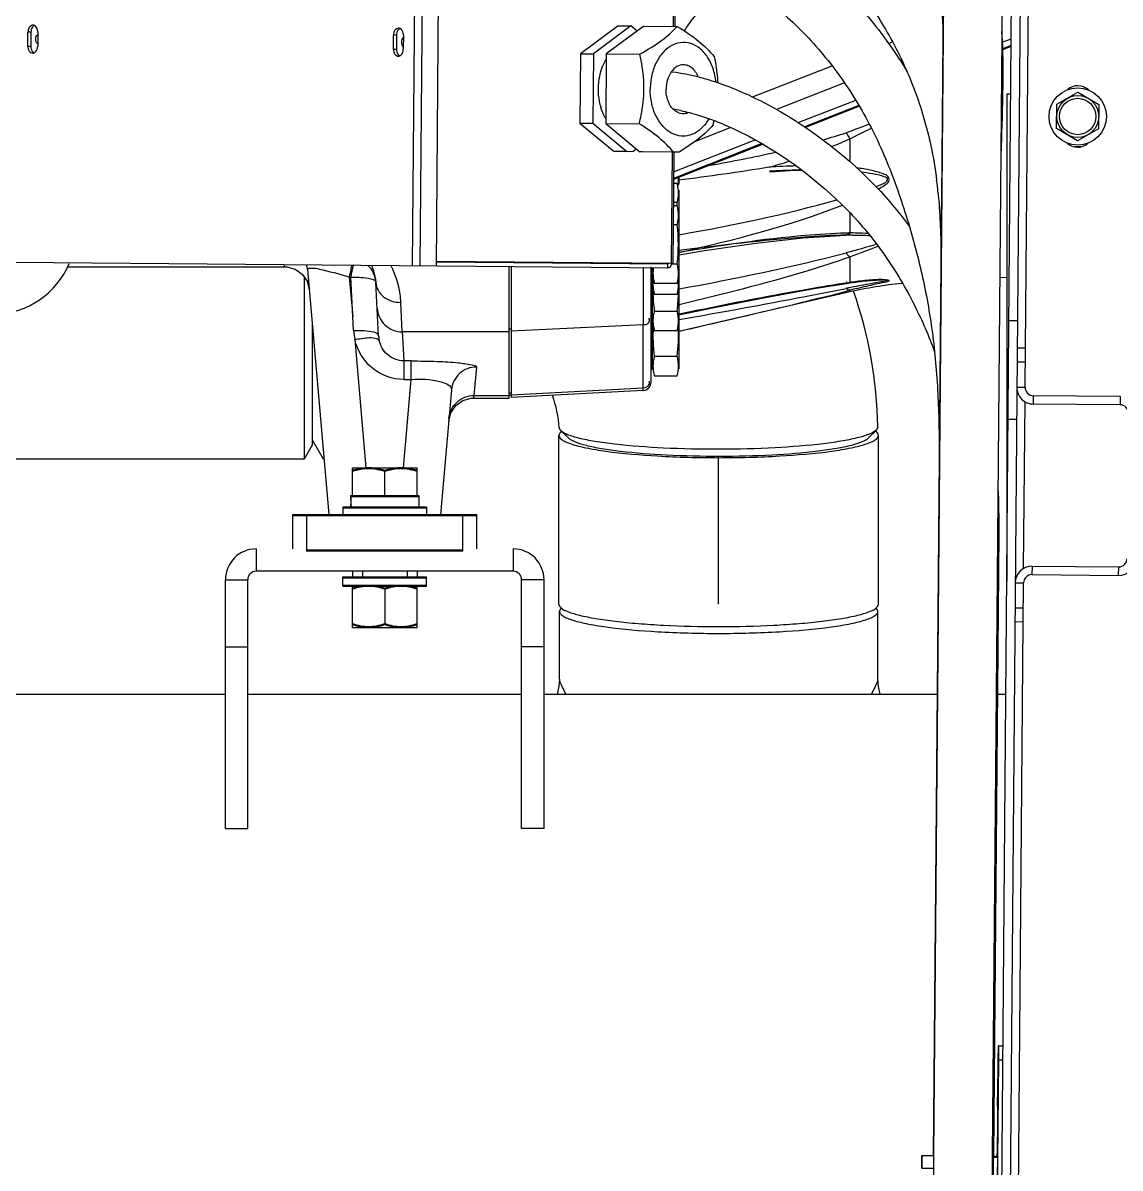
# Model space of a CAD drawing. Header units: millimetres. Extents: x 0 to 10500, y 0 to 7425.
# Drawn here: x 3142.7 to 3535.3, y 5323.4 to 5733 of the extents above; entities that cross this region are included whole.
import ezdxf

# ---------------------------------------------------------------- set-up
doc = ezdxf.new("R2010")
doc.units = ezdxf.units.MM
doc.header["$LTSCALE"] = 577.5
doc.linetypes.add('CENTER', pattern=[0.6, 0.375, -0.075, 0.075, -0.075])
doc.layers.get('0').update_dxf_attribs({"linetype": 'CONTINUOUS'})
for name, color, linetype in [('02___PRT_ALL_AXES', 7, 'CONTINUOUS'), ('AXES', 7, 'CONTINUOUS'), ('CENTER_LINE', 7, 'CONTINUOUS'), ('DTM_AXES', 7, 'CONTINUOUS')]:
    doc.layers.add(name, color=color, linetype=linetype)

msp = doc.modelspace()

# ---------------------------------------------------------------- linework, layer by layer
at = {"color": 3, "linetype": 'Continuous'}
for p, q in [((3489.92, 4949.77), (3499.12, 6051.74)), ((3535.32, 5596.42), (3504.32, 5596.68)), ((3503.84, 5538.68), (3534.84, 5538.42)), ((3215.19, 5444.87), (3215.19, 5533.87)), ((3329.19, 5444.87), (3329.19, 5533.87))]:
    msp.add_line(p, q, dxfattribs=at)
at = {"color": 7, "linetype": 'Continuous'}
for p, q in [((3502.12, 6051.71), (3492.92, 4949.75)), ((3501.37, 5602.7), (3505.12, 6051.69)), ((3285.42, 6047.57), (3282.07, 5646.09)), ((3284.9, 5646.06), (3288.25, 6047.37)), ((3293.84, 6039.32), (3290.55, 5646.01)), ((3472.31, 5761.99), (3468.14, 5277.86)), ((3472.27, 5761.99), (3468.53, 5327.85)), ((3493.27, 5758.02), (3489.14, 5277.68)), ((3375.46, 5736.31), (3375.42, 5731.81)), ((3376.04, 5736.3), (3376, 5731.8)), ((3355.67, 5731.97), (3342.27, 5722.01)), ((3360.27, 5731.94), (3346.87, 5721.98)), ((3364.86, 5731.9), (3351.47, 5721.94)), ((3355.67, 5731.97), (3360.27, 5731.94)), ((3362.47, 5730.12), (3360.27, 5731.94)), ((3364.86, 5731.9), (3376.88, 5731.8)), ((3144.48, 5724.74), (3144.52, 5729.74)), ((3145.58, 5729.73), (3144.52, 5729.74)), ((3145.58, 5729.73), (3145.54, 5724.73)), ((3148.06, 5729.71), (3148.02, 5724.71)), ((3275.29, 5723.65), (3275.33, 5728.64)), ((3276.39, 5728.64), (3275.33, 5728.64)), ((3276.39, 5728.64), (3276.35, 5723.64)), ((3278.87, 5728.62), (3278.83, 5723.62)), ((3471.95, 5727.59), (3468.51, 5327.85)), ((3144.48, 5724.74), (3145.54, 5724.73)), ((3275.29, 5723.65), (3276.35, 5723.64)), ((3342.27, 5722.01), (3342.07, 5697.16)), ((3342.27, 5722.01), (3346.87, 5721.98)), ((3346.87, 5721.98), (3346.66, 5697.12)), ((3351.47, 5721.94), (3351.26, 5697.08)), ((3351.47, 5721.94), (3363.49, 5721.84)), ((3494.79, 5707.67), (3494.79, 5533.38)), ((3494.79, 5707.67), (3496.25, 5707.67)), ((3342.07, 5697.16), (3354.26, 5687.03)), ((3342.07, 5697.16), (3346.66, 5697.12)), ((3346.66, 5697.12), (3358.86, 5686.99)), ((3351.26, 5697.08), (3363.46, 5686.95)), ((3351.26, 5697.08), (3363.28, 5696.98)), ((3355.24, 5686.98), (3354.26, 5687.03)), ((3358.86, 5686.99), (3354.26, 5687.03)), ((3359.84, 5686.94), (3358.86, 5686.99)), ((3360.95, 5686.98), (3359.84, 5686.94)), ((3360.95, 5686.98), (3362.21, 5687.99)), ((3364.44, 5686.9), (3363.46, 5686.95)), ((3375.48, 5686.85), (3363.46, 5686.95)), ((3375.04, 5686.81), (3374.71, 5646.99)), ((3375.63, 5686.81), (3375.3, 5647.08)), ((3376.46, 5686.8), (3375.48, 5686.85)), ((3377.56, 5686.84), (3376.46, 5686.8)), ((3521.25, 5688.67), (3519.01, 5688.67)), ((3523.59, 5689.88), (3523.48, 5689.69)), ((3471.46, 5674.42), (3468.48, 5327.85)), ((3373.51, 5645.32), (3139.95, 5647.27)), ((3374.71, 5646.99), (3290.57, 5647.69)), ((3290.57, 5647.51), (3373.52, 5646.82)), ((3373.51, 5645.32), (3373.52, 5646.82)), ((3471.2, 5646.29), (3468.46, 5327.85)), ((3243.31, 5642.16), (3243.31, 5576.97)), ((3246.19, 5626.12), (3246.19, 5581.97)), ((3498.57, 5626.47), (3495.57, 5626.5)), ((3501.49, 5616.7), (3498.49, 5616.73)), ((3501.45, 5611.7), (3498.45, 5611.73)), ((3498.37, 5602.73), (3501.37, 5602.7)), ((3500.83, 5537.9), (3501.33, 5597.51)), ((3504.32, 5596.68), (3504.35, 5599.68)), ((3535.35, 5599.42), (3504.35, 5599.68)), ((3535.35, 5599.42), (3535.32, 5596.42)), ((3335.23, 5587.08), (3334.61, 5588.18)), ((3448.66, 5588.49), (3448.12, 5587.4)), ((3448.66, 5588.51), (3448.66, 5588.49)), ((3498.28, 5591.12), (3495.28, 5591.14)), ((3250.23, 5576.97), (3246.19, 5583.97)), ((3335.23, 5587.08), (3338.2, 5584.34)), ((3445.15, 5584.43), (3448.12, 5587.4)), ((3246.19, 5581.97), (3243.31, 5576.97)), ((3250.49, 5576.97), (3250.23, 5576.97)), ((3470.56, 5576.93), (3468.42, 5327.85)), ((3259.99, 5563.92), (3284.39, 5563.92)), ((3259.99, 5563.57), (3284.39, 5563.57)), ((3239.19, 5557.17), (3239.19, 5544.87)), ((3239.19, 5557.17), (3305.19, 5557.17)), ((3239.19, 5556.82), (3305.19, 5556.82)), ((3244.19, 5557.17), (3244.19, 5544.12)), ((3300.19, 5544.12), (3300.19, 5557.17)), ((3305.19, 5544.87), (3305.19, 5557.17)), ((3491.92, 5550.63), (3490, 5327.67)), ((3226.19, 5544.87), (3226.19, 5536.87)), ((3300.19, 5544.47), (3244.19, 5544.47)), ((3300.19, 5544.12), (3244.19, 5544.12)), ((3318.19, 5544.87), (3318.19, 5536.87)), ((3503.84, 5538.68), (3503.81, 5535.68)), ((3534.81, 5535.42), (3534.84, 5538.42)), ((3318.19, 5536.87), (3226.19, 5536.87)), ((3503.81, 5535.68), (3534.81, 5535.42)), ((3215.19, 5533.87), (3223.19, 5533.87)), ((3223.19, 5444.87), (3223.19, 5533.87)), ((3321.19, 5444.87), (3321.19, 5533.87)), ((3329.19, 5533.87), (3321.19, 5533.87)), ((3495.92, 4949.72), (3500.79, 5532.7)), ((3497.79, 5532.73), (3500.79, 5532.7)), ((3335.26, 5523.7), (3334.69, 5522.58)), ((3334.69, 5498.32), (3334.69, 5522.58)), ((3335.34, 5523.78), (3335.26, 5523.7)), ((3448.05, 5523.78), (3448.13, 5523.7)), ((3448.69, 5522.58), (3448.13, 5523.7)), ((3448.69, 5498.32), (3448.69, 5522.58)), ((3500.71, 5523.7), (3497.71, 5523.73)), ((3500.67, 5518.7), (3497.67, 5518.73)), ((3215.19, 5509.87), (3223.19, 5509.87)), ((3329.19, 5509.87), (3321.19, 5509.87)), ((3334.69, 5498.31), (3334.5, 5495.6)), ((3448.88, 5495.6), (3448.69, 5498.31)), ((3334.5, 5495.6), (3333.88, 5492.87)), ((3449.51, 5492.87), (3448.88, 5495.6)), ((3215.19, 5444.87), (3223.19, 5444.87)), ((3329.19, 5444.87), (3321.19, 5444.87)), ((3491.68, 5367.16), (3491.63, 5362.16)), ((3491.95, 5367.16), (3491.68, 5367.16)), ((3491.91, 5362.16), (3491.95, 5367.16)), ((3491.95, 5367.16), (3493.41, 5367.15)), ((3490.72, 5222.16), (3491.91, 5362.16)), ((3491.63, 5362.16), (3491.57, 5355.41)), ((3491.91, 5362.16), (3493.36, 5362.15)), ((3491.34, 5328.16), (3491.34, 5327.66))]:
    msp.add_line(p, q, dxfattribs=at)
at = {"color": 6, "linetype": 'Continuous'}
for p, q in [((3493.19, 5726.12), (3496.41, 5727.39)), ((3452.47, 5725.69), (3453.91, 5726.25)), ((3496.39, 5724.99), (3493.26, 5723.76)), ((3496.39, 5724.61), (3493.27, 5723.38)), ((3457.22, 5719.72), (3456.68, 5719.5)), ((3403.85, 5706.53), (3432.25, 5717.72)), ((3436.7, 5711.63), (3412.43, 5702.07)), ((3420.19, 5697.36), (3440.72, 5705.45)), ((3441.88, 5703.52), (3422.46, 5695.87)), ((3442.07, 5703.21), (3422.81, 5695.63)), ((3396.03, 5695.61), (3383.01, 5690.48)), ((3375.57, 5679.79), (3404.7, 5691.26)), ((3438.58, 5691.57), (3438.58, 5683.47)), ((3407.19, 5689.85), (3375.55, 5677.39)), ((3407.58, 5689.62), (3375.55, 5677.01)), ((3377.49, 5677.77), (3377.49, 5675.4)), ((3409.84, 5679.81), (3419.2, 5680.33)), ((3419.2, 5680.33), (3421.43, 5680.39)), ((3375.54, 5675.68), (3376.82, 5675.68)), ((3377.49, 5673.18), (3377.49, 5609.33)), ((3375.47, 5667.68), (3376.82, 5667.68)), ((3376.82, 5668.75), (3375.48, 5668.75)), ((3438.58, 5665.21), (3438.58, 5657.89)), ((3376.82, 5660.75), (3375.41, 5660.75)), ((3377.5, 5657.26), (3378.18, 5657.38)), ((3386.65, 5651.6), (3405.04, 5654.25)), ((3405.04, 5654.25), (3421.94, 5656.17)), ((3421.94, 5656.17), (3437.14, 5657.12)), ((3437.34, 5657.12), (3437.12, 5657.12)), ((3377.49, 5650.06), (3386.65, 5651.6)), ((3438.58, 5649.37), (3438.58, 5640.17)), ((3158.57, 5645.82), (3236.17, 5645.82)), ((3236.16, 5646.47), (3236.22, 5645.82)), ((3236.22, 5645.82), (3237.13, 5645.77)), ((3237.13, 5645.77), (3240.11, 5644.94)), ((3240.11, 5644.94), (3242.63, 5643.14)), ((3316.69, 5598.83), (3316.69, 5645.82)), ((3317.49, 5645.82), (3317.49, 5599.08)), ((3367.49, 5604.55), (3367.49, 5645.82)), ((3367.99, 5609.33), (3367.99, 5645.32)), ((3374.71, 5646.89), (3376.82, 5646.89)), ((3242.63, 5643.14), (3244.39, 5640.6)), ((3244.56, 5644.82), (3252.23, 5557.17)), ((3259.51, 5642.14), (3260.75, 5627.98)), ((3259.51, 5642.14), (3260.01, 5642.06)), ((3260.75, 5627.98), (3260.01, 5642.06)), ((3367.49, 5642.46), (3367.99, 5642.46)), ((3444.74, 5640.79), (3445.49, 5640.86)), ((3445.49, 5640.86), (3446.21, 5640.92)), ((3446.21, 5640.92), (3446.9, 5640.97)), ((3446.9, 5640.97), (3447.56, 5641.02)), ((3447.56, 5641.02), (3448.2, 5641.05)), ((3448.2, 5641.05), (3448.81, 5641.09)), ((3448.81, 5641.09), (3449.4, 5641.11)), ((3449.4, 5641.11), (3449.94, 5641.12)), ((3449.94, 5641.12), (3450.02, 5641.13)), ((3494.79, 5642), (3492.27, 5641.87)), ((3244.39, 5640.6), (3245.19, 5637.61)), ((3270, 5621.15), (3269, 5640.2)), ((3367.49, 5638.46), (3367.99, 5638.46)), ((3368.66, 5639.96), (3376.82, 5639.96)), ((3438.58, 5636.78), (3377.49, 5622.67)), ((3409, 5634.93), (3425.88, 5637.99)), ((3425.88, 5637.99), (3438.11, 5639.98)), ((3438.58, 5640.17), (3438.1, 5640.09)), ((3438.54, 5640.04), (3438.11, 5639.98)), ((3438.54, 5640.04), (3439.52, 5640.18)), ((3438.58, 5637.38), (3438.58, 5636.78)), ((3439.52, 5640.18), (3440.48, 5640.31)), ((3440.48, 5640.31), (3441.4, 5640.42)), ((3441.4, 5640.42), (3442.28, 5640.53)), ((3442.28, 5640.53), (3443.13, 5640.63)), ((3443.13, 5640.63), (3443.95, 5640.71)), ((3443.95, 5640.71), (3444.74, 5640.79)), ((3456.99, 5639.84), (3457.36, 5639.89)), ((3278.47, 5622.53), (3277.99, 5633.06)), ((3368.66, 5635.96), (3376.82, 5635.96)), ((3389.5, 5631.1), (3409, 5634.93)), ((3368.66, 5629.97), (3376.82, 5629.97)), ((3377.49, 5628.61), (3389.5, 5631.1)), ((3378.15, 5628.94), (3377.5, 5628.81)), ((3261.07, 5623.02), (3260.75, 5627.98)), ((3364.65, 5625.06), (3317.49, 5622.78)), ((3364.65, 5601.55), (3364.65, 5625.06)), ((3367.49, 5625.55), (3367.99, 5625.55)), ((3367.49, 5624.09), (3367.85, 5625.5)), ((3367.85, 5625.5), (3367.89, 5625.55)), ((3377.26, 5626.85), (3377.5, 5626.9)), ((3278.47, 5622.53), (3279.01, 5612.11)), ((3316.69, 5622.53), (3278.47, 5622.53)), ((3317.49, 5623.53), (3316.69, 5623.53)), ((3368.66, 5623.05), (3376.82, 5623.05)), ((3377.5, 5622.73), (3378.12, 5622.87)), ((3261.47, 5619.73), (3265.48, 5573.84)), ((3368.66, 5613.76), (3376.82, 5613.76)), ((3279.01, 5612.11), (3279.01, 5605.47)), ((3281.67, 5612.11), (3279.01, 5612.11)), ((3281.67, 5605.47), (3281.67, 5612.11)), ((3305.03, 5609.93), (3304.13, 5599.73)), ((3367.49, 5609.33), (3367.99, 5609.33)), ((3278.9, 5573.84), (3281.67, 5605.47)), ((3279.01, 5605.47), (3281.67, 5605.47)), ((3368.66, 5606.83), (3376.82, 5606.83)), ((3296.06, 5601.75), (3292.16, 5557.17)), ((3316.69, 5600.72), (3317.49, 5600.72)), ((3317.49, 5599.99), (3364.65, 5602.45)), ((3364.65, 5601.55), (3317.49, 5599.08)), ((3295.88, 5593.6), (3297.65, 5596.14)), ((3297.65, 5596.14), (3300.16, 5597.94)), ((3300.16, 5597.94), (3303.15, 5598.77)), ((3303.15, 5598.77), (3304.05, 5598.82)), ((3304.05, 5598.82), (3304.13, 5599.73)), ((3304.08, 5598.82), (3316.69, 5598.82)), ((3304.13, 5599.73), (3316.69, 5599.73)), ((3316.69, 5599.82), (3317.49, 5599.82)), ((3295.09, 5590.6), (3295.88, 5593.6))]:
    msp.add_line(p, q, dxfattribs=at)
at = {"color": 7, "linetype": 'Continuous'}
msp.add_circle((3520.18, 5699.55), 6.5, dxfattribs=at)
for centre, radius, start, end in [((3175.19, 5715.49), 318.18, 2.1497, 2.6078), ((3365.8, 5642.68), 60.24, 78.2215, 80.7761), ((3311.98, 5715.52), 80, 346.2574, 347.4154), ((3354.89, 5605.37), 99.17, 68.5584, 69.1116), ((3963.66, 5670.02), 492.22, 178.8176, 179.4887), ((3302.17, 5655.69), 168.84, 5.7176, 7.1497), ((3290.59, 5585.28), 158.11, 1.1717, 19.1047), ((3291.33, 5585.41), 43.37, 3.6649, 19.4643), ((3504.37, 5602.68), 3, 179.5219, 269.5219), ((3534.86, 5541.42), 6, 269.5219, 359.5219), ((3226.19, 5533.87), 3, 90, 180), ((3318.19, 5533.87), 3, 0, 90), ((3503.79, 5532.68), 3, 89.5219, 179.5219)]:
    msp.add_arc(centre, radius, start, end, dxfattribs=at)
at = {"color": 6, "linetype": 'Continuous'}
for centre, radius, start, end in [((3331.13, 6025.93), 348.76, 286.2847, 287.7295), ((3381.18, 5816.99), 137.93, 291.671, 294.5922), ((3325.62, 5977.52), 307.82, 285.8614, 287.2704), ((3428.55, 5382.72), 299.29, 91.7408, 93.6016), ((3430.98, 5263.74), 416.76, 91.6241, 92.9037), ((3428.72, 5338.39), 342.08, 91.4628, 91.5991), ((3428.13, 5361.59), 318.88, 91.2042, 91.4641), ((3365.46, 5672.21), 11.86, 351.6586, 8.3378), ((3365.76, 5676.35), 11.56, 0.0603, 6.5201), ((3310.61, 5659.87), 66.81, 6.7256, 7.6397), ((3365.46, 5664.21), 11.86, 351.6586, 8.3378), ((3324.88, 5653.82), 52.4, 352.4029, 7.5971), ((3443.84, 5434.82), 223.13, 91.3499, 91.7223), ((3438.82, 5557.64), 100.25, 88.6727, 90.1358), ((3439.33, 5576.13), 81.75, 85.8535, 88.7308), ((3439.61, 5517.72), 139.42, 90.0313, 90.9333), ((3131.69, 5658.71), 30, 272, 337.0579), ((3236.21, 5644.08), 8.38, 5.0429, 16.3952), ((3235.59, 5644.03), 9, 5, 15.4904), ((3343.21, 5627.53), 84.95, 167.2051, 168.2523), ((3260.01, 5639.73), 9, 3, 46.9044), ((3380.03, 5643.43), 11.86, 171.6585, 188.3377), ((3381.3, 5643.23), 13.14, 170.6535, 171.6106), ((3400.78, 5615.55), 143.75, 168.2489, 169.3391), ((3455.26, 5527.18), 114.21, 94.1899, 97.0992), ((3452.93, 5557.47), 83.82, 93.679, 94.1185), ((3453.01, 5555.78), 85.52, 92.5048, 93.6577), ((3412.61, 5636.9), 44.45, 178.9579, 179.9966), ((3332.87, 5636.9), 44.45, 0.002, 1.042), ((3494.18, 5362.64), 281.21, 101.4285, 101.6608), ((3457.23, 5509.97), 131.53, 97.0279, 98.1528), ((3472.33, 5490.62), 150, 95.8001, 103), ((3492.1, 5435.9), 208.46, 104.1047, 104.8744), ((3280.08, 5621.68), 10.1, 183.0031, 192.7046), ((3380.03, 5610.29), 11.86, 171.6585, 188.3377), ((3364.49, 5604.55), 3, 273, 360)]:
    msp.add_arc(centre, radius, start, end, dxfattribs=at)
at = {"color": 3, "linetype": 'Continuous'}
for centre, radius, start, end in [((3504.37, 5602.68), 6, 179.5219, 269.5219), ((3535.3, 5593.42), 3, 359.5219, 89.5219), ((3226.19, 5533.87), 11, 90, 180), ((3318.19, 5533.87), 11, 0, 90), ((3503.79, 5532.68), 6, 89.5219, 179.5219), ((3534.86, 5541.42), 3, 269.5219, 359.5219)]:
    msp.add_arc(centre, radius, start, end, dxfattribs=at)
at = {"color": 7, "linetype": 'Continuous'}
for centre, start_param, end_param in [((3272.19, 5563.92), -4.712389, -4.517123), ((3272.19, 5563.57), -4.712389, -4.533961), ((3272.19, 5559.82), 1.481936, 1.570796)]:
    msp.add_ellipse(centre, major_axis=(0, 21.13), ratio=0.57735, start_param=start_param, end_param=end_param, dxfattribs=at)
for points, knots in [([(3355.15, 5792.98), (3364.6, 5792.9), (3388.67, 5787.94), (3421.71, 5767.13), (3441.35, 5746.35), (3453.17, 5728.77), (3462.19, 5709.42), (3467.35, 5691.86), (3469.17, 5680.88), (3469.7, 5676.7)], [0, 0, 0, 0, 0.232558, 0.465116, 0.581395, 0.697674, 0.813953, 0.930233, 1, 1, 1, 1]), ([(3387.74, 5771.71), (3391.66, 5771.67), (3399.28, 5770.31), (3413.43, 5764.2), (3429.62, 5752.2), (3446.06, 5735), (3455.2, 5722.08), (3459.02, 5715.78)], [0, 0, 0, 0, 0.128624, 0.257249, 0.514498, 0.771747, 1, 1, 1, 1]), ([(3469.41, 5756.65), (3470.26, 5751.01), (3471.24, 5742.41), (3471.82, 5733.78), (3471.97, 5730.9)], [0, 0, 0, 0, 0.666667, 1, 1, 1, 1]), ([(3387.57, 5750.71), (3389.14, 5750.7), (3392.87, 5750.12), (3402.18, 5746.23), (3415.53, 5736.52), (3430.37, 5720.99), (3442.83, 5703.04), (3452.25, 5683.54), (3459.45, 5662.78), (3464.98, 5641.93), (3468.64, 5620.99), (3470.42, 5599.31), (3470.63, 5584.43), (3470.56, 5576.93)], [0, 0, 0, 0, 0.05, 0.1, 0.2, 0.3, 0.4, 0.5, 0.6, 0.7, 0.8, 0.9, 1, 1, 1, 1]), ([(3146.31, 5732.22), (3145.83, 5732.23), (3144.77, 5731.49), (3144.53, 5730.35), (3144.52, 5729.74)], [0, 0, 0, 0, 0.440244, 1, 1, 1, 1]), ([(3148.06, 5729.71), (3148.06, 5729.97), (3147.98, 5730.87), (3147.45, 5731.82), (3146.85, 5732.1)], [0, 0, 0, 0, 0.283473, 1, 1, 1, 1]), ([(3277.12, 5731.13), (3276.64, 5731.13), (3275.58, 5730.4), (3275.34, 5729.26), (3275.33, 5728.64)], [0, 0, 0, 0, 0.440244, 1, 1, 1, 1]), ([(3278.87, 5728.62), (3278.87, 5728.88), (3278.79, 5729.78), (3278.26, 5730.73), (3277.66, 5731.01)], [0, 0, 0, 0, 0.283473, 1, 1, 1, 1]), ([(3363.49, 5721.84), (3366.18, 5723.35), (3370.97, 5726.25), (3375.2, 5729.96), (3376.88, 5731.8)], [0, 0, 0, 0, 0.55347, 1, 1, 1, 1]), ([(3376.88, 5731.8), (3379.55, 5730.15), (3384.31, 5727), (3388.44, 5723.02), (3390.07, 5721.06)], [0, 0, 0, 0, 0.551059, 1, 1, 1, 1]), ([(3493.15, 5727.42), (3493.26, 5724.32), (3493.51, 5713.56), (3493.11, 5698.85), (3492.73, 5687.48), (3492.62, 5683.36)], [0, 0, 0, 0, 0.203914, 0.709542, 1, 1, 1, 1]), ([(3144.48, 5724.74), (3144.48, 5724.12), (3144.7, 5722.98), (3145.75, 5722.23), (3146.23, 5722.22)], [0, 0, 0, 0, 0.559771, 1, 1, 1, 1]), ([(3146.76, 5722.34), (3146.95, 5722.42), (3147.71, 5722.97), (3148.01, 5723.99), (3148.02, 5724.71)], [0, 0, 0, 0, 0.220161, 1, 1, 1, 1]), ([(3275.29, 5723.65), (3275.29, 5723.03), (3275.51, 5721.89), (3276.56, 5721.13), (3277.04, 5721.13)], [0, 0, 0, 0, 0.559771, 1, 1, 1, 1]), ([(3277.57, 5721.24), (3277.76, 5721.33), (3278.52, 5721.88), (3278.82, 5722.9), (3278.83, 5723.62)], [0, 0, 0, 0, 0.220161, 1, 1, 1, 1]), ([(3364.95, 5709.4), (3364.96, 5710.45), (3364.85, 5714.63), (3364.17, 5718.79), (3363.49, 5721.84)], [0, 0, 0, 0, 0.25244, 1, 1, 1, 1]), ([(3390.07, 5721.06), (3390.24, 5720.29), (3390.87, 5717.18), (3391.27, 5714.03), (3391.38, 5711.65)], [0, 0, 0, 0, 0.247897, 1, 1, 1, 1]), ([(3374.79, 5715.58), (3379.17, 5715.06), (3384.97, 5713.77), (3390.9, 5711.82), (3392.2, 5711.37)], [0, 0, 0, 0, 0.781164, 1, 1, 1, 1]), ([(3392.2, 5711.37), (3397.71, 5709.43), (3417.15, 5700.83), (3441.74, 5682.52), (3456.06, 5665.52), (3459.91, 5660.27)], [0, 0, 0, 0, 0.221204, 0.768162, 1, 1, 1, 1]), ([(3363.28, 5696.98), (3363.52, 5697.99), (3364.42, 5702.07), (3364.92, 5706.25), (3364.95, 5709.4)], [0, 0, 0, 0, 0.24753, 1, 1, 1, 1]), ([(3378.1, 5701.66), (3380.15, 5701.23), (3384.12, 5700.21), (3388.29, 5698.78), (3390.25, 5698.03)], [0, 0, 0, 0, 0.535131, 1, 1, 1, 1]), ([(3375.48, 5686.85), (3373.94, 5688.69), (3370.11, 5692.41), (3365.73, 5695.42), (3363.28, 5696.98)], [0, 0, 0, 0, 0.452123, 1, 1, 1, 1]), ([(3389.69, 5696.52), (3388.13, 5694.75), (3384.32, 5691.2), (3379.98, 5688.33), (3377.56, 5686.84)], [0, 0, 0, 0, 0.453074, 1, 1, 1, 1]), ([(3391.14, 5697.68), (3394.93, 5696.19), (3411.23, 5688.68), (3433.78, 5671.9), (3451.6, 5650.13), (3461.73, 5632.96), (3466.9, 5621.03), (3468.98, 5615.36)], [0, 0, 0, 0, 0.113624, 0.477222, 0.659021, 0.84082, 1, 1, 1, 1]), ([(3470.17, 5672.51), (3470.31, 5671.1), (3471.06, 5662.63), (3471.26, 5653.86), (3471.2, 5646.29)], [0, 0, 0, 0, 0.166667, 1, 1, 1, 1]), ([(3374.69, 5646.54), (3374.65, 5646.33), (3374.48, 5645.76), (3373.89, 5645.32), (3373.51, 5645.32)], [0, 0, 0, 0, 0.361599, 1, 1, 1, 1]), ([(3373.66, 5646.88), (3373.65, 5646.86), (3373.6, 5646.83), (3373.55, 5646.82), (3373.52, 5646.82)], [0, 0, 0, 0, 0.524819, 1, 1, 1, 1]), ([(3373.71, 5646.99), (3373.71, 5646.97), (3373.7, 5646.93), (3373.68, 5646.89), (3373.66, 5646.88)], [0, 0, 0, 0, 0.548772, 1, 1, 1, 1]), ([(3374.73, 5646.98), (3374.73, 5646.91), (3374.72, 5646.76), (3374.7, 5646.61), (3374.69, 5646.54)], [0, 0, 0, 0, 0.510055, 1, 1, 1, 1]), ([(3374.71, 5646.99), (3374.79, 5646.99), (3374.93, 5646.99), (3375.08, 5647), (3375.15, 5647.01)], [0, 0, 0, 0, 0.532141, 1, 1, 1, 1]), ([(3375.15, 5647.01), (3375.18, 5647.02), (3375.24, 5647.02), (3375.3, 5647.06), (3375.3, 5647.08)], [0, 0, 0, 0, 0.654163, 1, 1, 1, 1]), ([(3448.12, 5587.4), (3447.5, 5586.78), (3445.39, 5585.74), (3441.4, 5584.53), (3435.82, 5583.4), (3425.84, 5581.98), (3411.05, 5580.84), (3391.94, 5580.34), (3372.79, 5580.75), (3357.92, 5581.83), (3347.83, 5583.18), (3342.16, 5584.27), (3338.08, 5585.45), (3335.9, 5586.47), (3335.23, 5587.08)], [0, 0, 0, 0, 0.023053, 0.05974, 0.109762, 0.171697, 0.323848, 0.497886, 0.672287, 0.825445, 0.888042, 0.938791, 0.976244, 1, 1, 1, 1]), ([(3445.15, 5584.43), (3444.56, 5583.84), (3442.57, 5582.86), (3438.79, 5581.72), (3433.51, 5580.65), (3424.06, 5579.32), (3410.05, 5578.24), (3391.95, 5577.8), (3373.81, 5578.22), (3359.72, 5579.27), (3350.16, 5580.59), (3344.78, 5581.64), (3340.9, 5582.79), (3338.84, 5583.76), (3338.2, 5584.34)], [0, 0, 0, 0, 0.023026, 0.059672, 0.109644, 0.171522, 0.323551, 0.497481, 0.671828, 0.825024, 0.887685, 0.938531, 0.976109, 1, 1, 1, 1]), ([(3334.69, 5522.58), (3334.69, 5521.95), (3335.69, 5520.99), (3337.26, 5520.19), (3340.11, 5519.11), (3344.85, 5517.99), (3355.13, 5516.31), (3370.95, 5515.01), (3391.69, 5514.46), (3412.43, 5515.01), (3428.26, 5516.31), (3438.53, 5517.99), (3443.28, 5519.11), (3446.12, 5520.19), (3447.69, 5520.99), (3448.69, 5521.95), (3448.69, 5522.58)], [0, 0, 0, 0, 0.016206, 0.029494, 0.046776, 0.093298, 0.154751, 0.313489, 0.5, 0.686511, 0.845249, 0.906702, 0.953224, 0.970506, 0.983794, 1, 1, 1, 1]), ([(3334.69, 5498.32), (3334.69, 5497.63), (3335.56, 5495.77), (3336.41, 5494.04), (3337.02, 5492.92)], [0, 0, 0, 0, 0.350357, 1, 1, 1, 1]), ([(3446.36, 5492.92), (3446.98, 5494.04), (3447.82, 5495.77), (3448.69, 5497.63), (3448.69, 5498.32)], [0, 0, 0, 0, 0.649647, 1, 1, 1, 1])]:
    msp.add_open_spline(points, degree=3, knots=knots, dxfattribs=at)
for points in [[(3470.91, 5757.14), (3471.8, 5747.41), (3472.04, 5737.6), (3471.95, 5727.59)], [(3146.11, 5731.49), (3145.76, 5730.99), (3145.59, 5730.34), (3145.58, 5729.73)], [(3146.84, 5732.1), (3146.55, 5731.97), (3146.3, 5731.74), (3146.11, 5731.49)], [(3146.85, 5732.1), (3146.68, 5732.18), (3146.5, 5732.22), (3146.31, 5732.22)], [(3277.65, 5731.01), (3277.36, 5730.88), (3277.11, 5730.65), (3276.92, 5730.4)], [(3277.66, 5731.01), (3277.49, 5731.08), (3277.31, 5731.13), (3277.12, 5731.13)], [(3147.33, 5727.21), (3147.34, 5727.83), (3147.56, 5728.54), (3148.04, 5728.93)], [(3148.01, 5725.49), (3147.54, 5725.89), (3147.33, 5726.59), (3147.33, 5727.21)], [(3276.92, 5730.4), (3276.57, 5729.9), (3276.4, 5729.25), (3276.39, 5728.64)], [(3278.85, 5727.84), (3278.37, 5727.44), (3278.15, 5726.74), (3278.14, 5726.12)], [(3145.54, 5724.73), (3145.54, 5724.11), (3145.69, 5723.46), (3146.05, 5722.95)], [(3146.05, 5722.95), (3146.22, 5722.7), (3146.47, 5722.47), (3146.75, 5722.34)], [(3276.35, 5723.64), (3276.35, 5723.02), (3276.5, 5722.37), (3276.86, 5721.86)], [(3278.14, 5726.12), (3278.14, 5725.5), (3278.35, 5724.8), (3278.82, 5724.39)], [(3146.23, 5722.22), (3146.41, 5722.22), (3146.6, 5722.26), (3146.76, 5722.34)], [(3276.86, 5721.86), (3277.03, 5721.61), (3277.28, 5721.38), (3277.56, 5721.25)], [(3277.04, 5721.13), (3277.22, 5721.13), (3277.41, 5721.17), (3277.57, 5721.24)], [(3491.63, 5566.77), (3491.88, 5561.44), (3491.96, 5556.06), (3491.92, 5550.63)]]:
    msp.add_open_spline(points, degree=3, dxfattribs=at)
at = {"color": 6, "linetype": 'Continuous'}
for points, knots in [([(3379.35, 5730.06), (3380.44, 5731.8), (3385.55, 5738.82), (3392.44, 5744.46), (3398.1, 5747.89)], [0, 0, 0, 0, 0.23668, 1, 1, 1, 1]), ([(3437.34, 5693.74), (3437.62, 5693.19), (3437.94, 5692.54), (3438.37, 5691.93), (3438.46, 5691.85)], [0, 0, 0, 0, 0.839583, 1, 1, 1, 1]), ([(3448.78, 5673.63), (3449.52, 5674.01), (3450.78, 5674.81), (3452.89, 5675.97), (3452.55, 5678.37), (3449.63, 5679.36), (3446.01, 5680.46), (3442.77, 5680.96), (3441.14, 5681.18)], [0, 0, 0, 0, 0.137922, 0.25965, 0.350176, 0.465553, 0.727357, 1, 1, 1, 1]), ([(3442.72, 5679.71), (3444.05, 5679.56), (3446.01, 5679.3), (3448.67, 5678.8), (3450.29, 5678.31), (3452.36, 5677.77), (3451.6, 5675.76), (3449.85, 5675.25), (3448.65, 5674.7), (3448.01, 5674.44)], [0, 0, 0, 0, 0.27016, 0.40126, 0.530598, 0.643339, 0.732757, 0.861731, 1, 1, 1, 1]), ([(3377.19, 5674.65), (3377.23, 5674.93), (3377.3, 5675.5), (3377.32, 5676.08), (3377.32, 5676.37)], [0, 0, 0, 0, 0.501044, 1, 1, 1, 1]), ([(3437.13, 5657.85), (3432.29, 5657.71), (3412.29, 5656.4), (3392.46, 5653.4), (3377.49, 5650.88)], [0, 0, 0, 0, 0.242166, 1, 1, 1, 1]), ([(3438.58, 5657.89), (3438.42, 5657.67), (3438.18, 5657.18), (3437.54, 5657.25), (3437.4, 5657.41)], [0, 0, 0, 0, 0.563628, 1, 1, 1, 1]), ([(3437.12, 5657.12), (3432.22, 5657.03), (3412.28, 5655.85), (3392.44, 5653.51), (3377.5, 5651.57)], [0, 0, 0, 0, 0.245259, 1, 1, 1, 1]), ([(3377.5, 5632.31), (3393, 5636.03), (3413.55, 5641.12), (3433.68, 5647.62), (3438.58, 5649.37)], [0, 0, 0, 0, 0.753855, 1, 1, 1, 1]), ([(3438.58, 5649.37), (3438.24, 5649.59), (3437.77, 5650.06), (3437.49, 5650.64), (3437.4, 5650.84)], [0, 0, 0, 0, 0.64181, 1, 1, 1, 1]), ([(3244.56, 5644.82), (3244.52, 5645.19), (3246.7, 5645.49), (3250.86, 5644.48), (3256.01, 5643.29), (3259.51, 5642.14)], [0, 0, 0, 0, 0.073535, 0.2857, 1, 1, 1, 1]), ([(3267.54, 5646.11), (3267.76, 5645.54), (3268.44, 5643.63), (3268.92, 5641.62), (3269, 5640.2)], [0, 0, 0, 0, 0.300945, 1, 1, 1, 1]), ([(3277.99, 5633.06), (3277.94, 5634.03), (3277.47, 5638.54), (3276.03, 5642.93), (3274.48, 5646.13)], [0, 0, 0, 0, 0.214366, 1, 1, 1, 1]), ([(3364.7, 5645.3), (3364.7, 5642.69), (3364.69, 5635.94), (3364.71, 5629.19), (3364.65, 5625.06)], [0, 0, 0, 0, 0.38765, 1, 1, 1, 1]), ([(3377.32, 5643.43), (3377.32, 5643.72), (3377.3, 5644.29), (3377.23, 5644.86), (3377.19, 5645.15)], [0, 0, 0, 0, 0.498957, 1, 1, 1, 1]), ([(3260.01, 5642.06), (3262.12, 5642.16), (3264.64, 5642.07), (3268.94, 5641.22), (3269, 5640.2)], [0, 0, 0, 0, 0.673529, 1, 1, 1, 1]), ([(3368.3, 5641.15), (3368.25, 5640.86), (3368.19, 5640.29), (3368.17, 5639.72), (3368.17, 5639.43)], [0, 0, 0, 0, 0.501044, 1, 1, 1, 1]), ([(3377.32, 5639.43), (3377.32, 5639.72), (3377.3, 5640.29), (3377.23, 5640.86), (3377.19, 5641.15)], [0, 0, 0, 0, 0.498957, 1, 1, 1, 1]), ([(3450.02, 5641.12), (3450.64, 5641.14), (3451.31, 5641.5), (3452.2, 5640.88), (3450.23, 5640.49), (3448.72, 5640.18), (3443.95, 5639.35), (3440.73, 5638.74), (3438.45, 5638.28)], [0, 0, 0, 0, 0.116662, 0.130297, 0.161804, 0.353473, 0.563409, 1, 1, 1, 1]), ([(3447.86, 5639.64), (3449.49, 5640.02), (3455.48, 5640.96), (3450.42, 5641.26), (3449.27, 5641.21)], [0, 0, 0, 0, 0.592065, 1, 1, 1, 1]), ([(3269, 5640.2), (3269.1, 5638.27), (3271.47, 5634.21), (3275.81, 5633.03), (3277.99, 5633.06)], [0, 0, 0, 0, 0.471032, 1, 1, 1, 1]), ([(3368.17, 5639.43), (3368.17, 5639.14), (3368.19, 5638.57), (3368.25, 5637.99), (3368.3, 5637.71)], [0, 0, 0, 0, 0.498957, 1, 1, 1, 1]), ([(3377.5, 5626.9), (3392.56, 5629.57), (3412.53, 5633.12), (3432.42, 5637.14), (3437.34, 5638.05)], [0, 0, 0, 0, 0.753588, 1, 1, 1, 1]), ([(3378.12, 5622.87), (3383.25, 5624.06), (3403.43, 5628.77), (3423.62, 5633.46), (3438.58, 5637.38)], [0, 0, 0, 0, 0.253725, 1, 1, 1, 1]), ([(3438.1, 5640.09), (3433.24, 5639.35), (3413.17, 5636.06), (3393.23, 5632.08), (3378.15, 5628.94)], [0, 0, 0, 0, 0.242163, 1, 1, 1, 1]), ([(3438.12, 5639.93), (3438, 5639.91), (3437.68, 5639.97), (3437.49, 5640.23), (3437.4, 5640.38)], [0, 0, 0, 0, 0.395572, 1, 1, 1, 1]), ([(3438.58, 5637.38), (3438.39, 5637.37), (3437.84, 5637.43), (3437.54, 5637.94), (3437.4, 5638.23)], [0, 0, 0, 0, 0.368573, 1, 1, 1, 1]), ([(3438.58, 5640.17), (3438.51, 5640.12), (3438.37, 5640.02), (3438.21, 5639.95), (3438.12, 5639.93)], [0, 0, 0, 0, 0.511668, 1, 1, 1, 1]), ([(3269.48, 5631.03), (3269.59, 5628.82), (3271.63, 5624.31), (3276.24, 5622.53), (3278.47, 5622.53)], [0, 0, 0, 0, 0.499232, 1, 1, 1, 1]), ([(3364.65, 5625.06), (3365.33, 5625.09), (3366.85, 5625.2), (3367.09, 5626.98), (3366.73, 5627.44)], [0, 0, 0, 0, 0.540758, 1, 1, 1, 1]), ([(3367.49, 5624.35), (3367.49, 5624.55), (3367.53, 5624.96), (3367.62, 5625.37), (3367.68, 5625.57)], [0, 0, 0, 0, 0.484489, 1, 1, 1, 1]), ([(3368.3, 5628.23), (3368.25, 5627.94), (3368.19, 5627.37), (3368.17, 5626.8), (3368.17, 5626.51)], [0, 0, 0, 0, 0.501044, 1, 1, 1, 1]), ([(3368.17, 5626.51), (3368.17, 5626.22), (3368.19, 5625.65), (3368.25, 5625.08), (3368.3, 5624.79)], [0, 0, 0, 0, 0.498957, 1, 1, 1, 1]), ([(3377.32, 5626.51), (3377.32, 5626.8), (3377.3, 5627.37), (3377.23, 5627.94), (3377.19, 5628.23)], [0, 0, 0, 0, 0.498957, 1, 1, 1, 1]), ([(3261.07, 5623.02), (3263.16, 5623.11), (3265.67, 5623.03), (3269.94, 5622.17), (3270, 5621.15)], [0, 0, 0, 0, 0.673518, 1, 1, 1, 1]), ([(3261.47, 5619.73), (3262.27, 5619.9), (3264.84, 5620.33), (3267.61, 5620.69), (3269.35, 5620.13)], [0, 0, 0, 0, 0.309238, 1, 1, 1, 1]), ([(3279.01, 5605.47), (3274.99, 5605.49), (3266.74, 5608.43), (3262.42, 5615.89), (3261.47, 5619.73)], [0, 0, 0, 0, 0.504335, 1, 1, 1, 1]), ([(3269.35, 5620.13), (3269.56, 5620.06), (3269.91, 5619.92), (3270.18, 5619.61), (3270.23, 5619.46)], [0, 0, 0, 0, 0.583542, 1, 1, 1, 1]), ([(3279.01, 5612.11), (3276.91, 5612.11), (3272.74, 5613.78), (3270.66, 5617.57), (3270.23, 5619.46)], [0, 0, 0, 0, 0.520648, 1, 1, 1, 1]), ([(3281.67, 5612.11), (3284.75, 5612.11), (3290.25, 5611.99), (3297.95, 5611.65), (3301.89, 5610.94), (3304.99, 5610.53), (3305.03, 5609.93)], [0, 0, 0, 0, 0.391121, 0.714896, 0.923866, 1, 1, 1, 1]), ([(3305.03, 5609.93), (3302.85, 5609.94), (3298.35, 5608.25), (3296.25, 5603.91), (3296.06, 5601.75)], [0, 0, 0, 0, 0.500545, 1, 1, 1, 1]), ([(3377.32, 5610.29), (3377.32, 5610.58), (3377.3, 5611.16), (3377.23, 5611.73), (3377.19, 5612.01)], [0, 0, 0, 0, 0.498957, 1, 1, 1, 1]), ([(3281.67, 5605.47), (3285.25, 5605.65), (3289.51, 5605.86), (3296.2, 5603.3), (3296.06, 5601.75)], [0, 0, 0, 0, 0.698137, 1, 1, 1, 1]), ([(3367, 5604.47), (3366.97, 5604.54), (3366.89, 5604.67), (3366.81, 5604.79), (3366.76, 5604.86)], [0, 0, 0, 0, 0.471629, 1, 1, 1, 1]), ([(3295.17, 5591.55), (3295.36, 5593.7), (3297.46, 5598.04), (3301.96, 5599.73), (3304.13, 5599.73)], [0, 0, 0, 0, 0.499252, 1, 1, 1, 1])]:
    msp.add_open_spline(points, degree=3, knots=knots, dxfattribs=at)
for points in [[(3445.63, 5696.8), (3442.89, 5695.71), (3440.11, 5694.73), (3437.34, 5693.74)], [(3438.58, 5691.57), (3441.18, 5692.82), (3443.78, 5694.07), (3446.33, 5695.43)], [(3388.78, 5682.13), (3396.56, 5683.55), (3404.34, 5685.03), (3412.05, 5686.79)], [(3409.75, 5681.42), (3398.99, 5679.55), (3388.14, 5678.18), (3377.31, 5676.73)], [(3377.19, 5673.93), (3377.1, 5674.52), (3376.98, 5675.1), (3376.82, 5675.68)], [(3376.82, 5668.75), (3376.98, 5669.32), (3377.1, 5669.91), (3377.19, 5670.49)], [(3378.18, 5657.38), (3396.94, 5660.71), (3415.66, 5664.49), (3433.96, 5669.79)], [(3377.19, 5665.93), (3377.1, 5666.52), (3376.98, 5667.1), (3376.82, 5667.68)], [(3377.49, 5650.91), (3397.26, 5655.51), (3417.1, 5660.35), (3435.95, 5667.86)], [(3376.82, 5660.75), (3376.98, 5661.32), (3377.1, 5661.91), (3377.19, 5662.49)], [(3448.23, 5653.84), (3444.63, 5652.72), (3440.97, 5651.77), (3437.34, 5650.74)], [(3438.58, 5649.37), (3441.97, 5650.64), (3445.39, 5651.83), (3448.74, 5653.19)], [(3439.53, 5657.14), (3441.63, 5657.14), (3443.72, 5657.1), (3445.81, 5656.97)], [(3377.5, 5637.87), (3397.57, 5641.54), (3417.57, 5645.69), (3437.34, 5650.74)], [(3260.89, 5646.33), (3260.56, 5644.91), (3260.28, 5643.48), (3260.01, 5642.06)], [(3377.19, 5645.15), (3377.1, 5645.74), (3376.98, 5646.32), (3376.82, 5646.89)], [(3368.3, 5641.71), (3368.38, 5641.12), (3368.51, 5640.54), (3368.66, 5639.96)], [(3376.82, 5639.96), (3377.13, 5641.09), (3377.32, 5642.26), (3377.32, 5643.43)], [(3441.55, 5640.59), (3444.36, 5640.85), (3447.19, 5641.07), (3450.01, 5641.12)], [(3368.17, 5636.9), (3368.17, 5634.59), (3368.36, 5632.27), (3368.66, 5629.97)], [(3368.3, 5637.71), (3368.38, 5637.12), (3368.51, 5636.54), (3368.66, 5635.96)], [(3376.82, 5635.96), (3377.13, 5637.09), (3377.32, 5638.26), (3377.32, 5639.43)], [(3376.82, 5629.97), (3377.13, 5632.27), (3377.32, 5634.59), (3377.32, 5636.9)], [(3441.29, 5638.08), (3443.48, 5638.63), (3445.67, 5639.14), (3447.86, 5639.64)], [(3368.66, 5629.97), (3368.51, 5629.4), (3368.38, 5628.82), (3368.3, 5628.23)], [(3377.19, 5628.23), (3377.1, 5628.82), (3376.98, 5629.4), (3376.82, 5629.97)], [(3368.3, 5624.79), (3368.38, 5624.2), (3368.51, 5623.62), (3368.66, 5623.05)], [(3376.82, 5623.05), (3377.13, 5624.17), (3377.32, 5625.34), (3377.32, 5626.51)], [(3261.07, 5623.02), (3261.15, 5621.92), (3261.22, 5620.8), (3261.56, 5619.75)], [(3368.3, 5624.13), (3368.04, 5620.68), (3368.2, 5617.19), (3368.66, 5613.76)], [(3376.82, 5613.76), (3377.28, 5617.18), (3377.45, 5620.68), (3377.19, 5624.12)], [(3368.66, 5613.76), (3368.51, 5613.18), (3368.38, 5612.6), (3368.3, 5612.01)], [(3377.19, 5612.01), (3377.1, 5612.6), (3376.98, 5613.18), (3376.82, 5613.76)], [(3368.3, 5608.57), (3368.38, 5607.99), (3368.51, 5607.4), (3368.66, 5606.83)], [(3376.82, 5606.83), (3377.13, 5607.96), (3377.32, 5609.13), (3377.32, 5610.29)], [(3364.65, 5602.45), (3365.68, 5602.5), (3367.44, 5603.54), (3367, 5604.47)]]:
    msp.add_open_spline(points, degree=3, dxfattribs=at)
at = {"layer": '02___PRT_ALL_AXES', "color": 7, "linetype": 'Continuous'}
for p, q in [((3243.31, 5576.97), (2825.78, 5576.97)), ((3260.61, 5563.57), (3260.61, 5573.92)), ((3260.61, 5573.92), (3283.78, 5573.92)), ((3272.19, 5563.57), (3272.19, 5572.89)), ((3283.78, 5563.57), (3283.78, 5573.92)), ((3284.39, 5563.92), (3284.39, 5559.82)), ((3257.19, 5559.82), (3257.19, 5557.17)), ((3287.19, 5559.82), (3257.19, 5559.82)), ((3287.19, 5559.47), (3257.19, 5559.47)), ((3287.19, 5559.82), (3287.19, 5557.17)), ((3257.19, 5531.57), (3257.19, 5534.92)), ((3257.19, 5534.92), (3287.19, 5534.92)), ((3257.19, 5534.57), (3287.19, 5534.57)), ((3260.61, 5536.87), (3260.61, 5534.92)), ((3264.19, 5536.87), (3264.19, 5534.92)), ((3280.19, 5536.87), (3280.19, 5534.92)), ((3283.78, 5536.87), (3283.78, 5534.92)), ((3287.19, 5531.57), (3287.19, 5534.92)), ((3257.19, 5531.92), (3287.19, 5531.92)), ((3257.19, 5531.57), (3287.19, 5531.57)), ((3260.61, 5516.77), (3260.61, 5531.57)), ((3272.19, 5530.89), (3272.19, 5517.81)), ((3283.78, 5516.77), (3283.78, 5531.57)), ((3334.69, 5498.32), (3334.69, 5522.58)), ((3260.61, 5516.77), (3283.78, 5516.77)), ((2831.69, 5492.87), (3215.19, 5492.87)), ((3223.19, 5492.87), (3321.19, 5492.87)), ((3329.19, 5492.87), (3469.99, 5492.87)), ((3491.42, 5492.87), (3494.46, 5492.87))]:
    msp.add_line(p, q, dxfattribs=at)
for points, knots in [([(3266.4, 5573.92), (3264.93, 5573.92), (3262.96, 5573.61), (3261.08, 5573.04), (3260.61, 5572.89)], [0, 0, 0, 0, 0.7481, 1, 1, 1, 1]), ([(3266.4, 5573.57), (3264.93, 5573.57), (3262.96, 5573.26), (3261.08, 5572.69), (3260.61, 5572.54)], [0, 0, 0, 0, 0.7481, 1, 1, 1, 1]), ([(3272.19, 5572.89), (3271.72, 5573.04), (3269.84, 5573.61), (3267.87, 5573.92), (3266.4, 5573.92)], [0, 0, 0, 0, 0.2519, 1, 1, 1, 1]), ([(3272.19, 5572.54), (3271.72, 5572.69), (3269.84, 5573.26), (3267.87, 5573.57), (3266.4, 5573.57)], [0, 0, 0, 0, 0.2519, 1, 1, 1, 1]), ([(3277.99, 5573.92), (3276.51, 5573.92), (3274.54, 5573.61), (3272.66, 5573.04), (3272.19, 5572.89)], [0, 0, 0, 0, 0.7481, 1, 1, 1, 1]), ([(3277.99, 5573.57), (3276.51, 5573.57), (3274.54, 5573.26), (3272.66, 5572.69), (3272.19, 5572.54)], [0, 0, 0, 0, 0.7481, 1, 1, 1, 1]), ([(3283.78, 5572.89), (3283.31, 5573.04), (3281.43, 5573.61), (3279.46, 5573.92), (3277.99, 5573.92)], [0, 0, 0, 0, 0.2519, 1, 1, 1, 1]), ([(3283.78, 5572.54), (3283.31, 5572.69), (3281.43, 5573.26), (3279.46, 5573.57), (3277.99, 5573.57)], [0, 0, 0, 0, 0.2519, 1, 1, 1, 1]), ([(3260.61, 5530.54), (3261.55, 5530.85), (3263.45, 5531.37), (3265.42, 5531.57), (3266.4, 5531.57)], [0, 0, 0, 0, 0.501873, 1, 1, 1, 1]), ([(3266.4, 5531.57), (3267.38, 5531.57), (3269.35, 5531.37), (3271.26, 5530.85), (3272.19, 5530.54)], [0, 0, 0, 0, 0.498127, 1, 1, 1, 1]), ([(3272.19, 5530.54), (3273.13, 5530.85), (3275.03, 5531.37), (3277, 5531.57), (3277.99, 5531.57)], [0, 0, 0, 0, 0.501873, 1, 1, 1, 1]), ([(3277.99, 5531.57), (3278.97, 5531.57), (3280.94, 5531.37), (3282.84, 5530.85), (3283.78, 5530.54)], [0, 0, 0, 0, 0.498127, 1, 1, 1, 1]), ([(3260.61, 5518.16), (3261.55, 5517.84), (3263.45, 5517.32), (3265.42, 5517.12), (3266.4, 5517.12)], [0, 0, 0, 0, 0.501873, 1, 1, 1, 1]), ([(3266.4, 5517.12), (3267.38, 5517.12), (3269.35, 5517.32), (3271.26, 5517.84), (3272.19, 5518.16)], [0, 0, 0, 0, 0.498127, 1, 1, 1, 1]), ([(3272.19, 5518.16), (3273.13, 5517.84), (3275.03, 5517.32), (3277, 5517.12), (3277.99, 5517.12)], [0, 0, 0, 0, 0.501873, 1, 1, 1, 1]), ([(3277.99, 5517.12), (3278.97, 5517.12), (3280.94, 5517.32), (3282.84, 5517.84), (3283.78, 5518.16)], [0, 0, 0, 0, 0.498127, 1, 1, 1, 1]), ([(3260.61, 5517.81), (3261.55, 5517.49), (3263.45, 5516.97), (3265.42, 5516.77), (3266.4, 5516.77)], [0, 0, 0, 0, 0.501873, 1, 1, 1, 1]), ([(3266.4, 5516.77), (3267.38, 5516.77), (3269.35, 5516.97), (3271.26, 5517.49), (3272.19, 5517.81)], [0, 0, 0, 0, 0.498127, 1, 1, 1, 1]), ([(3272.19, 5517.81), (3273.13, 5517.49), (3275.03, 5516.97), (3277, 5516.77), (3277.99, 5516.77)], [0, 0, 0, 0, 0.501873, 1, 1, 1, 1]), ([(3277.99, 5516.77), (3278.97, 5516.77), (3280.94, 5516.97), (3282.84, 5517.49), (3283.78, 5517.81)], [0, 0, 0, 0, 0.498127, 1, 1, 1, 1])]:
    msp.add_open_spline(points, degree=3, knots=knots, dxfattribs=at)
for points in [[(3260.61, 5530.89), (3261.44, 5531.16), (3262.28, 5531.4), (3263.14, 5531.58)], [(3269.67, 5531.58), (3270.52, 5531.4), (3271.37, 5531.16), (3272.19, 5530.89)], [(3272.19, 5530.89), (3273.02, 5531.16), (3273.86, 5531.4), (3274.72, 5531.58)], [(3281.25, 5531.58), (3282.11, 5531.4), (3282.95, 5531.16), (3283.78, 5530.89)]]:
    msp.add_open_spline(points, degree=3, dxfattribs=at)
at = {"layer": 'AXES', "color": 7, "linetype": 'Continuous'}
for p, q in [((3512.72, 5703.94), (3520.25, 5708.21)), ((3520.25, 5708.21), (3527.72, 5703.82)), ((3512.64, 5695.28), (3512.72, 5703.94)), ((3527.72, 5703.82), (3527.64, 5695.16)), ((3520.11, 5690.89), (3512.64, 5695.28)), ((3527.64, 5695.16), (3520.11, 5690.89)), ((3464.38, 5323.39), (3464.42, 5327.89)), ((3464.42, 5327.89), (3468.57, 5327.85)), ((3464.44, 5323.39), (3464.47, 5327.89)), ((3464.49, 5323.39), (3464.53, 5327.89)), ((3489.56, 5327.18), (3490.04, 5327.17)), ((3489.57, 5327.68), (3490.98, 5327.66)), ((3489.98, 5320.42), (3490.04, 5327.17)), ((3489.99, 5320.26), (3490.04, 5327.17)), ((3491.54, 5327.16), (3490.04, 5327.17)), ((3490.52, 5327.67), (3490.52, 5327.17)), ((3491.02, 5327.66), (3490.98, 5327.66)), ((3491.02, 5327.66), (3491.02, 5327.16)), ((3491.04, 5327.66), (3491.02, 5327.66)), ((3491.04, 5327.66), (3491.03, 5327.16)), ((3491.54, 5327.66), (3491.04, 5327.66)), ((3491.5, 5320.41), (3491.54, 5327.16)), ((3491.54, 5327.66), (3491.53, 5327.16)), ((3464.38, 5323.39), (3468.53, 5323.35))]:
    msp.add_line(p, q, dxfattribs=at)
for radius in [10.25, 7.5]:
    msp.add_circle((3520.18, 5699.55), radius, dxfattribs=at)
for centre, start, end in [((3520.23, 5705.05), 47.0157, 132.028), ((3520.13, 5694.05), 227.0157, 312.028)]:
    msp.add_arc(centre, 5.5, start, end, dxfattribs=at)
at = {"layer": 'CENTER_LINE', "color": 7, "linetype": 'Continuous'}
for p, q in [((3334.54, 5525.06), (3334.54, 5585.46)), ((3448.84, 5525.06), (3448.84, 5585.46))]:
    msp.add_line(p, q, dxfattribs=at)
at = {"layer": 'CENTER_LINE', "color": 2, "linetype": 'CENTER'}
msp.add_line((3391.69, 5525.06), (3391.69, 5577.97), dxfattribs=at)
at = {"layer": 'CENTER_LINE', "color": 7, "linetype": 'Continuous'}
for centre, radius, start, end in [((3338.14, 5583.39), 4.4, 128.086, 128.8201), ((3444.73, 5582.7), 5.27, 53.8726, 54.7156)]:
    msp.add_arc(centre, radius, start, end, dxfattribs=at)
for points, knots in [([(3335.38, 5586.82), (3335.25, 5586.72), (3334.85, 5586.36), (3334.54, 5585.84), (3334.54, 5585.46)], [0, 0, 0, 0, 0.306825, 1, 1, 1, 1]), ([(3334.54, 5585.46), (3334.54, 5584.83), (3335.55, 5583.87), (3337.12, 5583.07), (3339.97, 5581.99), (3344.73, 5580.86), (3355.04, 5579.17), (3370.9, 5577.87), (3384.4, 5577.51), (3391.69, 5577.51)], [0, 0, 0, 0, 0.03241, 0.05899, 0.093554, 0.186598, 0.309505, 0.626979, 1, 1, 1, 1]), ([(3391.69, 5577.51), (3398.99, 5577.51), (3412.49, 5577.87), (3428.35, 5579.17), (3438.66, 5580.86), (3443.42, 5581.99), (3446.27, 5583.07), (3447.84, 5583.87), (3448.84, 5584.83), (3448.84, 5585.46)], [0, 0, 0, 0, 0.373021, 0.690495, 0.813402, 0.906446, 0.94101, 0.96759, 1, 1, 1, 1]), ([(3448.84, 5585.46), (3448.84, 5585.59), (3448.73, 5586.21), (3448.23, 5586.67), (3447.83, 5586.95)], [0, 0, 0, 0, 0.206045, 1, 1, 1, 1]), ([(3334.54, 5525.06), (3334.54, 5524.97), (3334.59, 5524.56), (3334.84, 5524.21), (3335.06, 5523.99)], [0, 0, 0, 0, 0.22374, 1, 1, 1, 1]), ([(3335.28, 5523.78), (3336, 5523.17), (3338.22, 5522.16), (3342.36, 5520.96), (3348.03, 5519.87), (3355.02, 5518.9), (3363.15, 5518.12), (3375.49, 5517.33), (3385.11, 5517.1), (3391.69, 5517.1)], [0, 0, 0, 0, 0.049388, 0.125272, 0.226799, 0.351412, 0.495556, 0.654962, 1, 1, 1, 1]), ([(3391.69, 5517.1), (3398.27, 5517.1), (3407.89, 5517.33), (3420.24, 5518.12), (3428.37, 5518.9), (3435.36, 5519.87), (3441.03, 5520.96), (3445.17, 5522.16), (3447.39, 5523.17), (3448.11, 5523.78)], [0, 0, 0, 0, 0.345038, 0.504444, 0.648589, 0.773201, 0.874729, 0.950612, 1, 1, 1, 1]), ([(3448.33, 5523.99), (3448.41, 5524.07), (3448.67, 5524.37), (3448.84, 5524.77), (3448.84, 5525.06)], [0, 0, 0, 0, 0.290337, 1, 1, 1, 1])]:
    msp.add_open_spline(points, degree=3, knots=knots, dxfattribs=at)
for points in [[(3335.06, 5523.99), (3335.13, 5523.92), (3335.2, 5523.85), (3335.28, 5523.78)], [(3448.11, 5523.78), (3448.18, 5523.85), (3448.26, 5523.92), (3448.33, 5523.99)]]:
    msp.add_open_spline(points, degree=3, dxfattribs=at)
at = {"layer": 'DTM_AXES', "color": 7, "linetype": 'Continuous'}
for p, q in [((3359.84, 5686.94), (3355.24, 5686.98)), ((3376.46, 5686.8), (3364.44, 5686.9)), ((3491.59, 5355.41), (3491.56, 5352.16)), ((3491.57, 5352.16), (3491.59, 5355.41)), ((3491.57, 5352.16), (3491.37, 5328.65)), ((3491.51, 5345.55), (3491.56, 5352.16)), ((3491.36, 5328.16), (3491.37, 5328.65))]:
    msp.add_line(p, q, dxfattribs=at)
for centre, radius, start, end in [((3388.03, 5709.78), 20.76, 161.6268, 162.2783), ((3370.98, 5709.31), 22.45, 179.4445, 191.2108), ((3369.47, 5709.02), 20.9, 191.2163, 197.378), ((3388.02, 5708.62), 20.76, 196.7655, 197.4183)]:
    msp.add_arc(centre, radius, start, end, dxfattribs=at)
for points, knots in [([(3390.76, 5711.86), (3390.58, 5713.58), (3390.03, 5716.1), (3388.7, 5719.18), (3387.12, 5721.81), (3384.64, 5724.43), (3380.88, 5726.15), (3376.86, 5726.03), (3373.16, 5724.1), (3370.18, 5720.73), (3368.85, 5717.87), (3368.33, 5716.33)], [0, 0, 0, 0, 0.146833, 0.216858, 0.283711, 0.406555, 0.517418, 0.623951, 0.736366, 0.861455, 1, 1, 1, 1]), ([(3351.45, 5720.18), (3351.27, 5719.88), (3350.54, 5718.64), (3349.98, 5717.31), (3349.63, 5716.27)], [0, 0, 0, 0, 0.242846, 1, 1, 1, 1]), ([(3349.63, 5716.27), (3349.46, 5715.74), (3348.83, 5713.55), (3348.55, 5711.25), (3348.54, 5709.53)], [0, 0, 0, 0, 0.245452, 1, 1, 1, 1]), ([(3368.26, 5716.1), (3368.09, 5715.57), (3367.49, 5713.38), (3367.22, 5711.09), (3367.21, 5709.38)], [0, 0, 0, 0, 0.245751, 1, 1, 1, 1]), ([(3379.12, 5718.03), (3378.3, 5718.03), (3376.54, 5717.52), (3374.5, 5715.49), (3373.18, 5712.64), (3372.87, 5710.46), (3372.86, 5709.33)], [0, 0, 0, 0, 0.209466, 0.444656, 0.712032, 1, 1, 1, 1]), ([(3384.38, 5713.76), (3383.89, 5714.94), (3382.82, 5716.56), (3380.76, 5717.81), (3379.65, 5718.02), (3379.12, 5718.03)], [0, 0, 0, 0, 0.53792, 0.775649, 1, 1, 1, 1]), ([(3368.15, 5702.64), (3367.99, 5703.17), (3367.42, 5705.37), (3367.19, 5707.66), (3367.21, 5709.38)], [0, 0, 0, 0, 0.245751, 1, 1, 1, 1]), ([(3375.46, 5702.12), (3375.04, 5702.54), (3373.45, 5704.62), (3372.85, 5707.33), (3372.86, 5709.33)], [0, 0, 0, 0, 0.229658, 1, 1, 1, 1]), ([(3351.27, 5698.84), (3351.09, 5699.14), (3350.39, 5700.39), (3349.85, 5701.74), (3349.52, 5702.77)], [0, 0, 0, 0, 0.242846, 1, 1, 1, 1]), ([(3388.22, 5698.75), (3387.61, 5697.69), (3386.22, 5695.78), (3383.55, 5693.62), (3380.54, 5692.48), (3377.4, 5692.49), (3374.39, 5693.64), (3371.75, 5695.8), (3369.6, 5698.8), (3368.61, 5701.15), (3368.22, 5702.41)], [0, 0, 0, 0, 0.134879, 0.258277, 0.372579, 0.483286, 0.597332, 0.720313, 0.854746, 1, 1, 1, 1]), ([(3378.98, 5700.53), (3378.35, 5700.53), (3377.02, 5700.84), (3375.94, 5701.64), (3375.46, 5702.12)], [0, 0, 0, 0, 0.480707, 1, 1, 1, 1]), ([(3380.95, 5700.97), (3380.79, 5700.89), (3380.16, 5700.64), (3379.48, 5700.52), (3378.98, 5700.53)], [0, 0, 0, 0, 0.256132, 1, 1, 1, 1])]:
    msp.add_open_spline(points, degree=3, knots=knots, dxfattribs=at)

doc.saveas('drawing.dxf')
